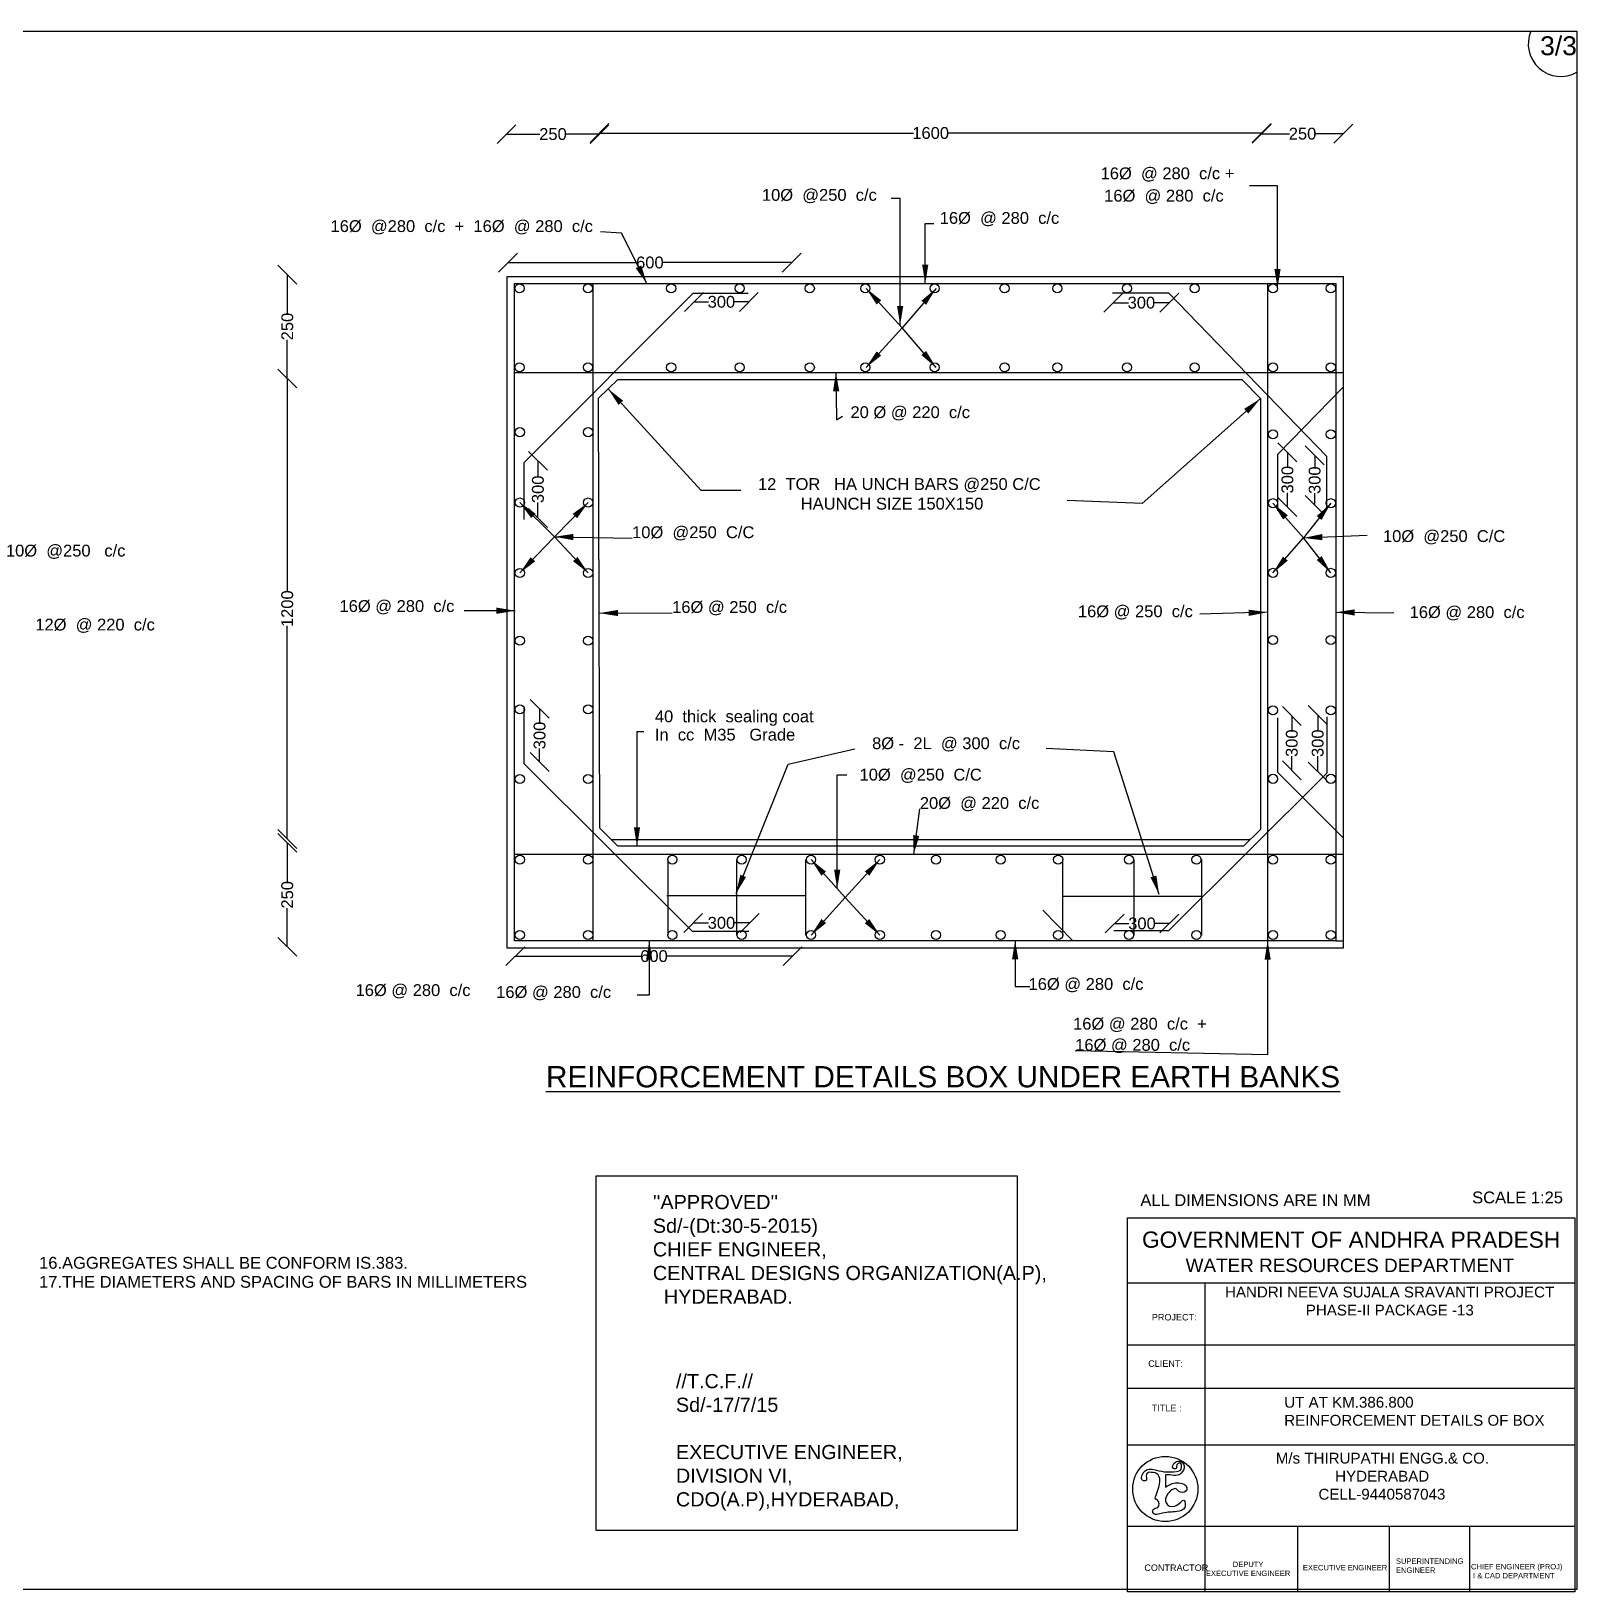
# Model space of a CAD drawing. Header units: millimetres. Extents: x 5763726 to 5769512, y 20981177 to 20984478.
# Drawn here: x 5766243 to 5769512, y 20981177 to 20984478 of the extents above; entities that cross this region are included whole.
import ezdxf

# ---------------------------------------------------------------- set-up
doc = ezdxf.new("R2010")
doc.units = ezdxf.units.MM
doc.header["$MEASUREMENT"] = 0
for name, color, linetype in [('DIMENSIONS', 7, 'Continuous'), ('DRAWING', 7, 'Continuous'), ('TEXT', 1, 'Continuous')]:
    doc.layers.add(name, color=color, linetype=linetype)
doc.styles.get("Standard").update_dxf_attribs({"font": 'arial.ttf', "height": 25})
doc.dimstyles.get("Standard").update_dxf_attribs({"dimtxt": 25, "dimasz": 40, "dimexe": 0.18, "dimexo": 0.0625, "dimgap": 0.09, "dimtad": 0, "dimdec": 0, "dimzin": 0, "dimdsep": 46, "dimtxsty": 'Standard', "dimblk": 'OBLIQUE', "dimcen": 0.09, "dimse1": 1, "dimse2": 1, "dimadec": 0, "dimazin": 0, "dimtfac": 1, "dimtdec": 0, "dimtofl": 0, "dimtmove": 0, "dimatfit": 3, "dimfxl": 1, "dimtolj": 1, "dimtzin": 0, "dimarcsym": 0})

# ---------------------------------------------------------------- blocks, each defined once
blk = doc.blocks.new('_Oblique')
at = {"color": 0, "linetype": 'ByBlock', "lineweight": -2}
blk.add_line((-0.5, -0.5), (0.5, 0.5), dxfattribs=at)
blk = doc.blocks.new('*D23')
at = {"layer": 'Defpoints', "color": 0, "transparency": 16777216}
for p in [(5767248.1, 20984258.9), (5767444.9, 20984260.7), (5767444.9, 20984260.7)]:
    blk.add_point(p, dxfattribs=at)
at = {"layer": 'DIMENSIONS', "color": 0, "lineweight": -2, "transparency": 16777216}
for p, q in [((5767248.1, 20984260.7), (5767318.6, 20984260.7)), ((5767444.9, 20984260.7), (5767374.4, 20984260.7))]:
    blk.add_line(p, q, dxfattribs=at)
at = {"layer": 'DIMENSIONS', "color": 0, "lineweight": -2, "transparency": 16777216, "xscale": 40, "yscale": 40, "zscale": 40, "rotation": 180}
blk.add_blockref('_Oblique', (5767248.1, 20984260.7), dxfattribs=at)
at = {"layer": 'DIMENSIONS', "color": 0, "lineweight": -2, "transparency": 16777216, "xscale": 40, "yscale": 40, "zscale": 40}
blk.add_blockref('_Oblique', (5767444.9, 20984260.7), dxfattribs=at)
at = {"layer": 'DIMENSIONS', "color": 0, "transparency": 16777216, "insert": (5767346.5, 20984260.7), "char_height": 25, "attachment_point": 5}
blk.add_mtext('\\A1;250', dxfattribs=at)
blk = doc.blocks.new('*D24')
at = {"layer": 'Defpoints', "color": 0, "transparency": 16777216}
for p in [(5767444.9, 20984260.7), (5768846, 20984263), (5768846, 20984260.7)]:
    blk.add_point(p, dxfattribs=at)
at = {"layer": 'DIMENSIONS', "color": 0, "lineweight": -2, "transparency": 16777216}
for p, q in [((5767444.9, 20984263), (5768109.3, 20984263)), ((5768846, 20984263), (5768181.7, 20984263))]:
    blk.add_line(p, q, dxfattribs=at)
at = {"layer": 'DIMENSIONS', "color": 0, "lineweight": -2, "transparency": 16777216, "xscale": 40, "yscale": 40, "zscale": 40, "rotation": 180}
blk.add_blockref('_Oblique', (5767444.9, 20984263), dxfattribs=at)
at = {"layer": 'DIMENSIONS', "color": 0, "lineweight": -2, "transparency": 16777216, "xscale": 40, "yscale": 40, "zscale": 40}
blk.add_blockref('_Oblique', (5768846, 20984263), dxfattribs=at)
at = {"layer": 'DIMENSIONS', "color": 0, "transparency": 16777216, "insert": (5768145.5, 20984263), "char_height": 25, "attachment_point": 5}
blk.add_mtext('\\A1;1600', dxfattribs=at)
blk = doc.blocks.new('*D25')
at = {"layer": 'Defpoints', "color": 0, "transparency": 16777216}
for p in [(5768846, 20984260.7), (5769018.4, 20984261.6), (5769018.4, 20984261.6)]:
    blk.add_point(p, dxfattribs=at)
at = {"layer": 'DIMENSIONS', "color": 0, "lineweight": -2, "transparency": 16777216}
for p, q in [((5768846, 20984261.6), (5768904.3, 20984261.6)), ((5769018.4, 20984261.6), (5768960.1, 20984261.6))]:
    blk.add_line(p, q, dxfattribs=at)
at = {"layer": 'DIMENSIONS', "color": 0, "lineweight": -2, "transparency": 16777216, "xscale": 40, "yscale": 40, "zscale": 40, "rotation": 180}
blk.add_blockref('_Oblique', (5768846, 20984261.6), dxfattribs=at)
at = {"layer": 'DIMENSIONS', "color": 0, "lineweight": -2, "transparency": 16777216, "xscale": 40, "yscale": 40, "zscale": 40}
blk.add_blockref('_Oblique', (5769018.4, 20984261.6), dxfattribs=at)
at = {"layer": 'DIMENSIONS', "color": 0, "transparency": 16777216, "insert": (5768932.2, 20984261.6), "char_height": 25, "attachment_point": 5}
blk.add_mtext('\\A1;250', dxfattribs=at)
blk = doc.blocks.new('*D29')
at = {"layer": 'Defpoints', "color": 0, "transparency": 16777216}
for p in [(5767851.4, 20983989), (5767851.4, 20983979.1), (5767251.5, 20983963.5)]:
    blk.add_point(p, dxfattribs=at)
at = {"layer": 'DIMENSIONS', "color": 0, "lineweight": -2, "transparency": 16777216}
for p, q in [((5767251.5, 20983989), (5767523.7, 20983989)), ((5767851.4, 20983989), (5767579.2, 20983989))]:
    blk.add_line(p, q, dxfattribs=at)
at = {"layer": 'DIMENSIONS', "color": 0, "lineweight": -2, "transparency": 16777216, "xscale": 40, "yscale": 40, "zscale": 40, "rotation": 180}
blk.add_blockref('_Oblique', (5767251.5, 20983989), dxfattribs=at)
at = {"layer": 'DIMENSIONS', "color": 0, "lineweight": -2, "transparency": 16777216, "xscale": 40, "yscale": 40, "zscale": 40}
blk.add_blockref('_Oblique', (5767851.4, 20983989), dxfattribs=at)
at = {"layer": 'DIMENSIONS', "color": 0, "transparency": 16777216, "insert": (5767551.5, 20983989), "char_height": 25, "attachment_point": 5}
blk.add_mtext('\\A1;600', dxfattribs=at)
blk = doc.blocks.new('*D30')
at = {"layer": 'Defpoints', "color": 0, "transparency": 16777216}
for p in [(5767644.8, 20983927.6), (5767760.9, 20983927.6), (5767760.9, 20983905.8)]:
    blk.add_point(p, dxfattribs=at)
at = {"layer": 'DIMENSIONS', "color": 0, "lineweight": -2, "transparency": 16777216}
for p, q in [((5767644.8, 20983905.8), (5767675.2, 20983905.8)), ((5767760.9, 20983905.8), (5767730.5, 20983905.8))]:
    blk.add_line(p, q, dxfattribs=at)
at = {"layer": 'DIMENSIONS', "color": 0, "lineweight": -2, "transparency": 16777216, "xscale": 40, "yscale": 40, "zscale": 40, "rotation": 180}
blk.add_blockref('_Oblique', (5767644.8, 20983905.8), dxfattribs=at)
at = {"layer": 'DIMENSIONS', "color": 0, "lineweight": -2, "transparency": 16777216, "xscale": 40, "yscale": 40, "zscale": 40}
blk.add_blockref('_Oblique', (5767760.9, 20983905.8), dxfattribs=at)
at = {"layer": 'DIMENSIONS', "color": 0, "transparency": 16777216, "insert": (5767702.8, 20983905.8), "char_height": 25, "attachment_point": 5}
blk.add_mtext('\\A1;300', dxfattribs=at)
blk = doc.blocks.new('*D31')
at = {"layer": 'Defpoints', "color": 0, "transparency": 16777216}
for p in [(5768532, 20983928.3), (5768650.6, 20983928.3), (5768650.6, 20983904.1)]:
    blk.add_point(p, dxfattribs=at)
at = {"layer": 'DIMENSIONS', "color": 0, "lineweight": -2, "transparency": 16777216}
for p, q in [((5768532, 20983904.1), (5768563.7, 20983904.1)), ((5768650.6, 20983904.1), (5768619, 20983904.1))]:
    blk.add_line(p, q, dxfattribs=at)
at = {"layer": 'DIMENSIONS', "color": 0, "lineweight": -2, "transparency": 16777216, "xscale": 40, "yscale": 40, "zscale": 40, "rotation": 180}
blk.add_blockref('_Oblique', (5768532, 20983904.1), dxfattribs=at)
at = {"layer": 'DIMENSIONS', "color": 0, "lineweight": -2, "transparency": 16777216, "xscale": 40, "yscale": 40, "zscale": 40}
blk.add_blockref('_Oblique', (5768650.6, 20983904.1), dxfattribs=at)
at = {"layer": 'DIMENSIONS', "color": 0, "transparency": 16777216, "insert": (5768591.3, 20983904.1), "char_height": 25, "attachment_point": 5}
blk.add_mtext('\\A1;300', dxfattribs=at)
blk = doc.blocks.new('*D32')
at = {"layer": 'Defpoints', "color": 0, "transparency": 16777216}
for p in [(5767287.1, 20983569.6), (5767287.1, 20983448.8), (5767314.7, 20983448.8)]:
    blk.add_point(p, dxfattribs=at)
at = {"layer": 'DIMENSIONS', "color": 0, "lineweight": -2, "transparency": 16777216}
for p, q in [((5767314.7, 20983569.6), (5767314.7, 20983536.9)), ((5767314.7, 20983448.8), (5767314.7, 20983481.6))]:
    blk.add_line(p, q, dxfattribs=at)
at = {"layer": 'DIMENSIONS', "color": 0, "lineweight": -2, "transparency": 16777216, "xscale": 40, "yscale": 40, "zscale": 40}
for p, rotation in [((5767314.7, 20983569.6), 90), ((5767314.7, 20983448.8), 270)]:
    blk.add_blockref('_Oblique', p, dxfattribs=dict(at, rotation=rotation))
at = {"layer": 'DIMENSIONS', "color": 0, "transparency": 16777216, "insert": (5767314.7, 20983509.2), "char_height": 25, "attachment_point": 5, "rotation": 90}
blk.add_mtext('\\A1;300', dxfattribs=at)
blk = doc.blocks.new('*D33')
at = {"layer": 'Defpoints', "color": 0, "transparency": 16777216}
for p in [(5768881.5, 20983587.3), (5768881.5, 20983472), (5768900.3, 20983472)]:
    blk.add_point(p, dxfattribs=at)
at = {"layer": 'DIMENSIONS', "color": 0, "lineweight": -2, "transparency": 16777216}
for p, q in [((5768900.3, 20983587.3), (5768900.3, 20983557.3)), ((5768900.3, 20983472), (5768900.3, 20983502))]:
    blk.add_line(p, q, dxfattribs=at)
at = {"layer": 'DIMENSIONS', "color": 0, "lineweight": -2, "transparency": 16777216, "xscale": 40, "yscale": 40, "zscale": 40}
for p, rotation in [((5768900.3, 20983587.3), 90), ((5768900.3, 20983472), 270)]:
    blk.add_blockref('_Oblique', p, dxfattribs=dict(at, rotation=rotation))
at = {"layer": 'DIMENSIONS', "color": 0, "transparency": 16777216, "insert": (5768900.3, 20983529.6), "char_height": 25, "attachment_point": 5, "rotation": 90}
blk.add_mtext('\\A1;300', dxfattribs=at)
blk = doc.blocks.new('*D34')
at = {"layer": 'Defpoints', "color": 0, "transparency": 16777216}
for p in [(5768986.2, 20983581.1), (5768957.9, 20983476), (5768987.7, 20983476)]:
    blk.add_point(p, dxfattribs=at)
at = {"layer": 'DIMENSIONS', "color": 0, "lineweight": -2, "transparency": 16777216}
for p, q in [((5768957.9, 20983581.1), (5768957.9, 20983556.2)), ((5768957.9, 20983476), (5768957.9, 20983500.9))]:
    blk.add_line(p, q, dxfattribs=at)
at = {"layer": 'DIMENSIONS', "color": 0, "lineweight": -2, "transparency": 16777216, "xscale": 40, "yscale": 40, "zscale": 40}
for p, rotation in [((5768957.9, 20983581.1), 90), ((5768957.9, 20983476), 270)]:
    blk.add_blockref('_Oblique', p, dxfattribs=dict(at, rotation=rotation))
at = {"layer": 'DIMENSIONS', "color": 0, "transparency": 16777216, "insert": (5768957.9, 20983528.6), "char_height": 25, "attachment_point": 5, "rotation": 90}
blk.add_mtext('\\A1;300', dxfattribs=at)
blk = doc.blocks.new('*D35')
at = {"layer": 'Defpoints', "color": 0, "transparency": 16777216}
for p in [(5767287.2, 20983044.8), (5767287.2, 20982932.2), (5767318.2, 20982932.2)]:
    blk.add_point(p, dxfattribs=at)
at = {"layer": 'DIMENSIONS', "color": 0, "lineweight": -2, "transparency": 16777216}
for p, q in [((5767318.2, 20983044.8), (5767318.2, 20983016.1)), ((5767318.2, 20982932.2), (5767318.2, 20982960.8))]:
    blk.add_line(p, q, dxfattribs=at)
at = {"layer": 'DIMENSIONS', "color": 0, "lineweight": -2, "transparency": 16777216, "xscale": 40, "yscale": 40, "zscale": 40}
for p, rotation in [((5767318.2, 20983044.8), 90), ((5767318.2, 20982932.2), 270)]:
    blk.add_blockref('_Oblique', p, dxfattribs=dict(at, rotation=rotation))
at = {"layer": 'DIMENSIONS', "color": 0, "transparency": 16777216, "insert": (5767318.2, 20982988.5), "char_height": 25, "attachment_point": 5, "rotation": 90}
blk.add_mtext('\\A1;300', dxfattribs=at)
blk = doc.blocks.new('*D36')
at = {"layer": 'Defpoints', "color": 0, "transparency": 16777216}
for p in [(5768880.9, 20983029.6), (5768880.9, 20982914.7), (5768909.6, 20982914.7)]:
    blk.add_point(p, dxfattribs=at)
at = {"layer": 'DIMENSIONS', "color": 0, "lineweight": -2, "transparency": 16777216}
for p, q in [((5768909.6, 20983029.6), (5768909.6, 20982999.8)), ((5768909.6, 20982914.7), (5768909.6, 20982944.5))]:
    blk.add_line(p, q, dxfattribs=at)
at = {"layer": 'DIMENSIONS', "color": 0, "lineweight": -2, "transparency": 16777216, "xscale": 40, "yscale": 40, "zscale": 40}
for p, rotation in [((5768909.6, 20983029.6), 90), ((5768909.6, 20982914.7), 270)]:
    blk.add_blockref('_Oblique', p, dxfattribs=dict(at, rotation=rotation))
at = {"layer": 'DIMENSIONS', "color": 0, "transparency": 16777216, "insert": (5768909.6, 20982972.2), "char_height": 25, "attachment_point": 5, "rotation": 90}
blk.add_mtext('\\A1;300', dxfattribs=at)
blk = doc.blocks.new('*D37')
at = {"layer": 'Defpoints', "color": 0, "transparency": 16777216}
for p in [(5768985.5, 20983031.9), (5768964.3, 20982912.3), (5768985.5, 20982912.3)]:
    blk.add_point(p, dxfattribs=at)
at = {"layer": 'DIMENSIONS', "color": 0, "lineweight": -2, "transparency": 16777216}
for p, q in [((5768964.3, 20983031.9), (5768964.3, 20982999.8)), ((5768964.3, 20982912.3), (5768964.3, 20982944.5))]:
    blk.add_line(p, q, dxfattribs=at)
at = {"layer": 'DIMENSIONS', "color": 0, "lineweight": -2, "transparency": 16777216, "xscale": 40, "yscale": 40, "zscale": 40}
for p, rotation in [((5768964.3, 20983031.9), 90), ((5768964.3, 20982912.3), 270)]:
    blk.add_blockref('_Oblique', p, dxfattribs=dict(at, rotation=rotation))
at = {"layer": 'DIMENSIONS', "color": 0, "transparency": 16777216, "insert": (5768964.3, 20982972.1), "char_height": 25, "attachment_point": 5, "rotation": 90}
blk.add_mtext('\\A1;300', dxfattribs=at)
blk = doc.blocks.new('*D38')
at = {"layer": 'Defpoints', "color": 0, "transparency": 16777216}
for p in [(5767762.7, 20982592), (5767643.1, 20982577.3), (5767762.7, 20982577.3)]:
    blk.add_point(p, dxfattribs=at)
at = {"layer": 'DIMENSIONS', "color": 0, "lineweight": -2, "transparency": 16777216}
for p, q in [((5767643.1, 20982592), (5767675.2, 20982592)), ((5767762.7, 20982592), (5767730.5, 20982592))]:
    blk.add_line(p, q, dxfattribs=at)
at = {"layer": 'DIMENSIONS', "color": 0, "lineweight": -2, "transparency": 16777216, "xscale": 40, "yscale": 40, "zscale": 40, "rotation": 180}
blk.add_blockref('_Oblique', (5767643.1, 20982592), dxfattribs=at)
at = {"layer": 'DIMENSIONS', "color": 0, "lineweight": -2, "transparency": 16777216, "xscale": 40, "yscale": 40, "zscale": 40}
blk.add_blockref('_Oblique', (5767762.7, 20982592), dxfattribs=at)
at = {"layer": 'DIMENSIONS', "color": 0, "transparency": 16777216, "insert": (5767702.9, 20982592), "char_height": 25, "attachment_point": 5}
blk.add_mtext('\\A1;300', dxfattribs=at)
blk = doc.blocks.new('*D39')
at = {"layer": 'Defpoints', "color": 0, "transparency": 16777216}
for p in [(5768650.3, 20982590.7), (5768534.8, 20982579), (5768650.3, 20982579)]:
    blk.add_point(p, dxfattribs=at)
at = {"layer": 'DIMENSIONS', "color": 0, "lineweight": -2, "transparency": 16777216}
for p, q in [((5768534.8, 20982590.7), (5768564.9, 20982590.7)), ((5768650.3, 20982590.7), (5768620.2, 20982590.7))]:
    blk.add_line(p, q, dxfattribs=at)
at = {"layer": 'DIMENSIONS', "color": 0, "lineweight": -2, "transparency": 16777216, "xscale": 40, "yscale": 40, "zscale": 40, "rotation": 180}
blk.add_blockref('_Oblique', (5768534.8, 20982590.7), dxfattribs=at)
at = {"layer": 'DIMENSIONS', "color": 0, "lineweight": -2, "transparency": 16777216, "xscale": 40, "yscale": 40, "zscale": 40}
blk.add_blockref('_Oblique', (5768650.3, 20982590.7), dxfattribs=at)
at = {"layer": 'DIMENSIONS', "color": 0, "transparency": 16777216, "insert": (5768592.5, 20982590.7), "char_height": 25, "attachment_point": 5}
blk.add_mtext('\\A1;300', dxfattribs=at)
blk = doc.blocks.new('*D40')
at = {"layer": 'Defpoints', "color": 0, "transparency": 16777216}
for p in [(5767266.9, 20982557.8), (5767853.3, 20982542.3), (5767853.3, 20982521.7)]:
    blk.add_point(p, dxfattribs=at)
at = {"layer": 'DIMENSIONS', "color": 0, "lineweight": -2, "transparency": 16777216}
for p, q in [((5767266.9, 20982521.7), (5767532.4, 20982521.7)), ((5767853.3, 20982521.7), (5767587.9, 20982521.7))]:
    blk.add_line(p, q, dxfattribs=at)
at = {"layer": 'DIMENSIONS', "color": 0, "lineweight": -2, "transparency": 16777216, "xscale": 40, "yscale": 40, "zscale": 40, "rotation": 180}
blk.add_blockref('_Oblique', (5767266.9, 20982521.7), dxfattribs=at)
at = {"layer": 'DIMENSIONS', "color": 0, "lineweight": -2, "transparency": 16777216, "xscale": 40, "yscale": 40, "zscale": 40}
blk.add_blockref('_Oblique', (5767853.3, 20982521.7), dxfattribs=at)
at = {"layer": 'DIMENSIONS', "color": 0, "transparency": 16777216, "insert": (5767560.1, 20982521.7), "char_height": 25, "attachment_point": 5}
blk.add_mtext('\\A1;600', dxfattribs=at)
blk = doc.blocks.new('*D26')
at = {"layer": 'Defpoints', "color": 0, "transparency": 16777216}
for p in [(5767251.5, 20983963.5), (5766783.6, 20983743.7), (5766784.5, 20983743.7)]:
    blk.add_point(p, dxfattribs=at)
at = {"layer": 'DIMENSIONS', "color": 0, "lineweight": -2, "transparency": 16777216}
for p, q in [((5766784.5, 20983963.5), (5766784.5, 20983881.5)), ((5766784.5, 20983743.7), (5766784.5, 20983825.7))]:
    blk.add_line(p, q, dxfattribs=at)
at = {"layer": 'DIMENSIONS', "color": 0, "lineweight": -2, "transparency": 16777216, "xscale": 40, "yscale": 40, "zscale": 40}
for p, rotation in [((5766784.5, 20983963.5), 90), ((5766784.5, 20983743.7), 270)]:
    blk.add_blockref('_Oblique', p, dxfattribs=dict(at, rotation=rotation))
at = {"layer": 'DIMENSIONS', "color": 0, "transparency": 16777216, "insert": (5766784.5, 20983853.6), "char_height": 25, "attachment_point": 5, "rotation": 90}
blk.add_mtext('\\A1;250', dxfattribs=at)
blk = doc.blocks.new('*D27')
at = {"layer": 'Defpoints', "color": 0, "transparency": 16777216}
for p in [(5766783.6, 20983743.7), (5766784.4, 20982769.7), (5766784.5, 20982769.7)]:
    blk.add_point(p, dxfattribs=at)
at = {"layer": 'DIMENSIONS', "color": 0, "lineweight": -2, "transparency": 16777216}
for p, q in [((5766784.4, 20983743.7), (5766784.4, 20983292.9)), ((5766784.4, 20982769.7), (5766784.4, 20983220.5))]:
    blk.add_line(p, q, dxfattribs=at)
at = {"layer": 'DIMENSIONS', "color": 0, "lineweight": -2, "transparency": 16777216, "xscale": 40, "yscale": 40, "zscale": 40}
for p, rotation in [((5766784.4, 20983743.7), 90), ((5766784.4, 20982769.7), 270)]:
    blk.add_blockref('_Oblique', p, dxfattribs=dict(at, rotation=rotation))
at = {"layer": 'DIMENSIONS', "color": 0, "transparency": 16777216, "insert": (5766784.4, 20983256.7), "char_height": 25, "attachment_point": 5, "rotation": 90}
blk.add_mtext('\\A1;1200', dxfattribs=at)
blk = doc.blocks.new('*D28')
at = {"layer": 'Defpoints', "color": 0, "transparency": 16777216}
for p in [(5766784.4, 20982761.4), (5766784.4, 20982541.4), (5766784.4, 20982541.4)]:
    blk.add_point(p, dxfattribs=at)
at = {"layer": 'DIMENSIONS', "color": 0, "lineweight": -2, "transparency": 16777216}
for p, q in [((5766784.4, 20982761.4), (5766784.4, 20982679.3)), ((5766784.4, 20982541.4), (5766784.4, 20982623.5))]:
    blk.add_line(p, q, dxfattribs=at)
at = {"layer": 'DIMENSIONS', "color": 0, "lineweight": -2, "transparency": 16777216, "xscale": 40, "yscale": 40, "zscale": 40}
for p, rotation in [((5766784.4, 20982761.4), 90), ((5766784.4, 20982541.4), 270)]:
    blk.add_blockref('_Oblique', p, dxfattribs=dict(at, rotation=rotation))
at = {"layer": 'DIMENSIONS', "color": 0, "transparency": 16777216, "insert": (5766784.4, 20982651.4), "char_height": 25, "attachment_point": 5, "rotation": 90}
blk.add_mtext('\\A1;250', dxfattribs=at)

msp = doc.modelspace()

# ---------------------------------------------------------------- linework, layer by layer
at = {"layer": 'DIMENSIONS', "color": 0}
for points in [[(5767589.2, 20982725.8), (5767589.2, 20982566.3)], [(5767734.5, 20982725.8), (5767734.5, 20982566.3)], [(5767880.5, 20982725.8), (5767880.5, 20982566.3)], [(5768424.4, 20982725.8), (5768424.4, 20982566.3)], [(5768575.1, 20982725.8), (5768575.1, 20982566.3)], [(5768718.7, 20982725.8), (5768718.7, 20982566.3)], [(5767881.1, 20982649.4), (5767587.4, 20982649.4)], [(5768717.7, 20982647.8), (5768424.8, 20982647.8)]]:
    msp.add_lwpolyline(points, dxfattribs=at)
msp.add_arc((5769478.7, 20984451.7), 69, 157.1667, 299.288, dxfattribs=at)
at = {"layer": 'DRAWING', "color": 0}
for points in [[(5769512.4, 20981181.7), (5763726.2, 20981181.7), (5763726.2, 20984478.4), (5769512.4, 20984478.4)], [(5767249.9, 20983959.8), (5769018.1, 20983959.8), (5769018.1, 20982538.6), (5767249.9, 20982538.6)], [(5767265.4, 20983944.4), (5769002.7, 20983944.4), (5769002.7, 20982554.1), (5767265.4, 20982554.1)]]:
    msp.add_lwpolyline(points, close=True, dxfattribs=at)
for points in [[(5767430.8, 20983944.4), (5767430.8, 20982554.1)], [(5768858.4, 20983944.4), (5768858.4, 20982554.1)], [(5767285.5, 20983445.1), (5767285.5, 20983565.9), (5767643.2, 20983923.9), (5767759.3, 20983923.9)], [(5768530.5, 20983924.6), (5768649, 20983924.6), (5768982.7, 20983579.4), (5768982.7, 20983466.5)], [(5767265.4, 20983756.5), (5769018.1, 20983756.5)], [(5767442.6, 20983702.4), (5767483.4, 20983741.5), (5768803.8, 20983741.5), (5768843.1, 20983701.1), (5768843.1, 20982789.6), (5768807, 20982754.2), (5767483.7, 20982754.2), (5767445.8, 20982792.6), (5767442.6, 20983702.4)], [(5768879.9, 20983463.6), (5768879.9, 20983583.6), (5769018.1, 20983725.2)], [(5767761.1, 20982573.6), (5767641.5, 20982573.6), (5767285.6, 20982928.5), (5767285.6, 20983046.4)], [(5768983.9, 20983028.2), (5768983.9, 20982908.6), (5768648.7, 20982575.3), (5768533.2, 20982575.3)], [(5768879.3, 20983025.9), (5768879.3, 20982911), (5769018.1, 20982771.8)], [(5767469.5, 20982768.6), (5768821.7, 20982768.6)], [(5767265.4, 20982737.2), (5769018.1, 20982737.2)], [(5768383, 20982618.8), (5768446.1, 20982554.1)], [(5769002.7, 20982554.1), (5769018.1, 20982554.1)]]:
    msp.add_lwpolyline(points, dxfattribs=at)
for centre in [(5767275.8, 20983934.3), (5767420.4, 20983934.3), (5767596.6, 20983934.3), (5767741.4, 20983934.3), (5767889.8, 20983934.3), (5768007.1, 20983934.3), (5768154, 20983934.3), (5768301.8, 20983934.3), (5768413.5, 20983934.3), (5768560.9, 20983934.3), (5768704.2, 20983934.3), (5768869.7, 20983934.3), (5768992.1, 20983934.3), (5767275.8, 20983767.2), (5767420.4, 20983767.2), (5767596.6, 20983767.2), (5767741.4, 20983767.2), (5767889.8, 20983767.2), (5768007.1, 20983767.2), (5768154, 20983767.2), (5768301.8, 20983767.2), (5768413.5, 20983767.2), (5768560.9, 20983767.2), (5768704.2, 20983767.2), (5768869.7, 20983767.2), (5768992.1, 20983767.2), (5767276.4, 20983630.2), (5767421, 20983630.2), (5768869.7, 20983625.4), (5768992.1, 20983625.4), (5767276.4, 20983481.3), (5767421, 20983481.3), (5768869.7, 20983479.9), (5768992.1, 20983479.9), (5767276.4, 20983332.4), (5767421, 20983332.4), (5768869.7, 20983332.5), (5768992.1, 20983332.5), (5767276.4, 20983189), (5767421, 20983189), (5768869.7, 20983190.7), (5768992.1, 20983190.7), (5767276.4, 20983043.8), (5767421, 20983043.8), (5768869.7, 20983041.5), (5768992.1, 20983041.5), (5767276.4, 20982896.5), (5767421, 20982896.5), (5768869.7, 20982896.8), (5768992.1, 20982896.8), (5767276.4, 20982725.8), (5767421, 20982725.8), (5767598.8, 20982725.8), (5767745.5, 20982725.8), (5767892.5, 20982725.8), (5768038, 20982725.8), (5768156.8, 20982725.8), (5768293.5, 20982725.8), (5768415.3, 20982725.8), (5768565.2, 20982725.8), (5768707.8, 20982725.8), (5768869.7, 20982725.8), (5768992.1, 20982725.8), (5767276.4, 20982566.3), (5767421, 20982566.3), (5767598.8, 20982566.3), (5767745.5, 20982566.3), (5767892.5, 20982566.3), (5768038, 20982566.3), (5768156.8, 20982566.3), (5768293.5, 20982566.3), (5768415.3, 20982566.3), (5768565.2, 20982566.3), (5768707.8, 20982566.3), (5768869.7, 20982566.3), (5768992.1, 20982566.3)]:
    msp.add_circle(centre, 9.65, dxfattribs=at)
at = {"layer": 'TEXT', "color": 0}
for points in [[(5767438, 20982056.7), (5768328.7, 20982056.7), (5768328.7, 20981306.9), (5767438, 20981306.9)], [(5768561.7, 20981968.3), (5769508.4, 20981968.3), (5769508.4, 20981176.9), (5768561.7, 20981176.9)]]:
    msp.add_lwpolyline(points, close=True, dxfattribs=at)
for points in [[(5768561.7, 20981830.9), (5769508.4, 20981830.9)], [(5768725.6, 20981830.9), (5768725.6, 20981176.9)], [(5768561.7, 20981699.7), (5769508.4, 20981699.7)], [(5768561.7, 20981608), (5769508.4, 20981608)], [(5768561.7, 20981488.1), (5769508.4, 20981488.1)], [(5768642.6, 20981424.3), (5768642.6, 20981398.6)], [(5768561.7, 20981315.6), (5769508.4, 20981315.6)], [(5768921.7, 20981315.6), (5768921.7, 20981176.9)], [(5769116.4, 20981176.9), (5769116.4, 20981315.6)], [(5769285.7, 20981315.6), (5769285.7, 20981176.9)]]:
    msp.add_lwpolyline(points, dxfattribs=at)
msp.add_circle((5768641.9, 20981394.4), 68.9, dxfattribs=at)
for points in [[(5768607.9, 20981429.9), (5768602.2, 20981425.4), (5768601.1, 20981412.2), (5768594.1, 20981412.6), (5768599.5, 20981433.1), (5768623.2, 20981434), (5768665.9, 20981431.7), (5768675.4, 20981436.5), (5768672.2, 20981449.8), (5768665.7, 20981442.8), (5768665, 20981437.6), (5768658.9, 20981437.9), (5768663.4, 20981451.3), (5768673.3, 20981453), (5768680.6, 20981447.2), (5768677.8, 20981430.4), (5768667.9, 20981423.6), (5768651.4, 20981424.2), (5768642.6, 20981424.3)], [(5768642.6, 20981398.6), (5768653.4, 20981404.6), (5768680.8, 20981404.6), (5768686.7, 20981399.2), (5768685.2, 20981389.9), (5768670, 20981389.9), (5768664.7, 20981394.5), (5768647.4, 20981383.9), (5768643.4, 20981365.1), (5768662, 20981357.8), (5768681.8, 20981370.1), (5768682.9, 20981355.6), (5768666.2, 20981346.7), (5768636.3, 20981343.2), (5768615.7, 20981344.3), (5768616.1, 20981351.2), (5768625.8, 20981355.6), (5768625.3, 20981370.9), (5768621.9, 20981372.9), (5768623.9, 20981385.3), (5768623.5, 20981426.9), (5768607.9, 20981429.9)]]:
    msp.add_spline(points, degree=3, dxfattribs=at)

# ---------------------------------------------------------------- texts
at = {"layer": 'DIMENSIONS', "color": 0}
for s, height, p in [('3/3', 40, (5769434.9, 20984427.6)), ('SCALE 1:25', 25, (5769291, 20981998.7)), ('ALL DIMENSIONS ARE IN MM    ', 25, (5768589.1, 20981993)), ('16.AGGREGATES SHALL BE CONFORM IS.383.', 25, (5766259.4, 20981860.4)), ('17.THE DIAMETERS AND SPACING OF BARS IN MILLIMETERS ', 25, (5766259.4, 20981820.2))]:
    msp.add_text(s, height=height, dxfattribs=at).set_placement(p)
at = {"layer": 'TEXT', "color": 0}
for s, height, p in [('16Ø  @ 280  c/c +', 25, (5768505.1, 20984165.3)), ('10Ø  @250  c/c', 25, (5767788.5, 20984119.6)), ('16Ø  @ 280  c/c', 25, (5768512.6, 20984118)), ('16Ø  @280  c/c  +  16Ø  @ 280  c/c', 25, (5766875.9, 20984053.6)), ('16Ø  @ 280  c/c', 25, (5768164.7, 20984070.9)), ('20 Ø @ 220  c/c', 25, (5767975.9, 20983660)), ('12  TOR   HA UNCH BARS @250 C/C', 25, (5767780.1, 20983507.9)), ('HAUNCH SIZE 150X150', 25, (5767870.7, 20983466.5)), ('10Ø  @250  C/C', 25, (5767513.9, 20983406)), ('10Ø  @250  C/C', 25, (5769102.4, 20983397.8)), ('10Ø  @250   c/c', 25, (5766189.2, 20983367.1)), ('16Ø @ 280  c/c', 25, (5766894.9, 20983249.8)), ('16Ø @ 250  c/c', 25, (5767598.6, 20983247.8)), ('16Ø @ 250  c/c', 25, (5768457, 20983238.8)), ('16Ø @ 280  c/c', 25, (5769158.8, 20983237)), ('12Ø  @ 220  c/c', 25, (5766251.4, 20983210.6)), ('40  thick  sealing coat', 25, (5767562.1, 20983016.5)), ('In  cc  M35   Grade', 25, (5767562.1, 20982977.8)), (' 8Ø -  2L  @ 300  c/c', 25, (5768011.9, 20982959.6)), ('10Ø  @250  C/C', 25, (5767995.1, 20982893.2)), ('20Ø  @ 220  c/c', 25, (5768122.6, 20982833.2)), ('16Ø @ 280  c/c', 25, (5766928.9, 20982437.3)), ('16Ø @ 280  c/c', 25, (5767226.4, 20982433.3)), ('16Ø @ 280  c/c', 25, (5768352.6, 20982450.3)), ('16Ø @ 280  c/c  +', 25, (5768446.8, 20982366.2)), ('16Ø @ 280  c/c', 25, (5768451.3, 20982321.5)), ('%%UREINFORCEMENT DETAILS BOX UNDER EARTH BANKS', 45, (5767331.7, 20982244.1))]:
    msp.add_text(s, height=height, dxfattribs=at).set_placement(p)
at = {"layer": 'TEXT', "color": 0, "attachment_point": 1}
for s, insert, char_height, width in [("''APPROVED'' \\PSd/-(Dt:30-5-2015) \\PCHIEF ENGINEER, \\PCENTRAL DESIGNS ORGANIZATION(A.P), \\P  HYDERABAD.", (5767557.8, 20982016.4), 30, 830.211), ('\\pi18.524;{\\H1.5x;GOVERNMENT OF ANDHRA PRADESH}  \\P\\pi110.8;{\\H1.25x;WATER RESOURCES DEPARTMENT }', (5768574.1, 20981939.1), 22.89, 915.428), ('\\pi1.6004;HANDRI NEEVA SUJALA SRAVANTI PROJECT \\P\\pi172.52;PHASE-II PACKAGE -13', (5768766.6, 20981822.5), 22.89, 696.539), ('PROJECT:', (5768613.4, 20981764.7), 13.73, 140.893), ('CLIENT:', (5768605.7, 20981666.5), 13.73, 140.893), ('//T.C.F.// \\PSd/-17/7/15 \\P\\PEXECUTIVE ENGINEER, \\PDIVISION VI, \\PCDO(A.P),HYDERABAD,', (5767606.6, 20981637.6), 30, 776.645), ('TITLE :', (5768613.4, 20981572.6), 13.73, 140.893), ('UT AT KM.386.800 \\PREINFORCEMENT DETAILS OF BOX ', (5768893.5, 20981589.3), 22.89, 559.667), ('\\pi2.5763;M/s THIRUPATHI ENGG.& CO. \\P\\pi128.25;HYDERABAD   \\P\\pi92.911;CELL-9440587043', (5768873, 20981471.1), 22.89, 451.259), ('CONTRACTOR ', (5768597.5, 20981234.7), 13.734, 140.893), ('\\pi102.12;DEPUTY \\P\\pi45.312;EXECUTIVE ENGINEER ', (5768682.5, 20981240.8), 11.445, 267.733), ('EXECUTIVE ENGINEER', (5768932.9, 20981233.7), 11.445, 178.488), ('SUPERINTENDING \\PENGINEER ', (5769129.8, 20981247.5), 11.445, 142.139), ('CHIEF ENGINEER (PROJ)\\P I & CAD DEPARTMENT ', (5769288.6, 20981235.9), 11.445, 193.189)]:
    msp.add_mtext(s, dxfattribs=dict(at, insert=insert, char_height=char_height, width=width))

# ---------------------------------------------------------------- dimensions: what is measured, and where the dimension line sits
at = {"layer": 'DIMENSIONS', "color": 0}
for base, p1, p2, text, picture, middle in [((5767444.9, 20984260.7), (5767248.1, 20984258.9), (5767444.9, 20984260.7), '250', '*D23', (5767346.5, 20984260.7)), ((5768846, 20984263), (5767444.9, 20984260.7), (5768846, 20984260.7), '1600', '*D24', (5768145.5, 20984263)), ((5769018.4, 20984261.6), (5768846, 20984260.7), (5769018.4, 20984261.6), '250', '*D25', (5768932.2, 20984261.6)), ((5767851.4, 20983989), (5767251.5, 20983963.5), (5767851.4, 20983979.1), '600', '*D29', (5767551.5, 20983989)), ((5767760.9, 20983905.8), (5767644.8, 20983927.6), (5767760.9, 20983927.6), '300', '*D30', (5767702.8, 20983905.8)), ((5768650.6, 20983904.1), (5768532, 20983928.3), (5768650.6, 20983928.3), '300', '*D31', (5768591.3, 20983904.1)), ((5767762.7, 20982592), (5767643.1, 20982577.3), (5767762.7, 20982577.3), '300', '*D38', (5767702.9, 20982592)), ((5768650.3, 20982590.7), (5768534.8, 20982579), (5768650.3, 20982579), '300', '*D39', (5768592.5, 20982590.7)), ((5767853.3, 20982521.7), (5767266.9, 20982557.8), (5767853.3, 20982542.3), '600', '*D40', (5767560.1, 20982521.7))]:
    dim = msp.add_linear_dim(base=base, p1=p1, p2=p2, text=text, dimstyle='Standard', dxfattribs=at)
    dim.commit()
    dim.dimension.update_dxf_attribs({"geometry": picture, "text_midpoint": middle})
for base, p1, p2, text, picture, middle in [((5766784.5, 20983743.7), (5767251.5, 20983963.5), (5766783.6, 20983743.7), '250', '*D26', (5766784.5, 20983853.6)), ((5766784.4, 20982769.7), (5766783.6, 20983743.7), (5766784.5, 20982769.7), '1200', '*D27', (5766784.4, 20983256.7)), ((5768900.3, 20983472), (5768881.5, 20983587.3), (5768881.5, 20983472), '300', '*D33', (5768900.3, 20983529.6)), ((5767314.7, 20983448.8), (5767287.1, 20983569.6), (5767287.1, 20983448.8), '300', '*D32', (5767314.7, 20983509.2)), ((5768957.9, 20983476), (5768986.2, 20983581.1), (5768987.7, 20983476), '300', '*D34', (5768957.9, 20983528.6)), ((5767318.2, 20982932.2), (5767287.2, 20983044.8), (5767287.2, 20982932.2), '300', '*D35', (5767318.2, 20982988.5)), ((5768909.6, 20982914.7), (5768880.9, 20983029.6), (5768880.9, 20982914.7), '300', '*D36', (5768909.6, 20982972.2)), ((5768964.3, 20982912.3), (5768985.5, 20983031.9), (5768985.5, 20982912.3), '300', '*D37', (5768964.3, 20982972.1)), ((5766784.4, 20982541.4), (5766784.4, 20982761.4), (5766784.4, 20982541.4), '250', '*D28', (5766784.4, 20982651.4))]:
    dim = msp.add_linear_dim(base=base, p1=p1, p2=p2, angle=90, text=text, dimstyle='Standard', dxfattribs=at)
    dim.commit()
    dim.dimension.update_dxf_attribs({"geometry": picture, "text_midpoint": middle})

# ---------------------------------------------------------------- leaders
for points in [[(5768879.3, 20983935.4), (5768879.3, 20984151.6), (5768819.9, 20984151.6)], [(5768081, 20983857), (5768081, 20984124.8), (5768061.9, 20984124.8)], [(5768134, 20983944.4), (5768134, 20984071.9), (5768152, 20984071.9)], [(5767545.2, 20983944.4), (5767491.6, 20984051.3), (5767447.3, 20984054.1)], [(5767945, 20983756.5), (5767946.5, 20983656), (5767958.8, 20983663.7)], [(5767463, 20983721.9), (5767659, 20983507.3), (5767744.2, 20983507.3)], [(5768843.1, 20983701.1), (5768592.7, 20983479.6), (5768434.1, 20983485.5)], [(5767349.7, 20983409), (5767513.9, 20983406)], [(5768934.1, 20983406.4), (5769069.3, 20983412.3)], [(5767266.7, 20983252.5), (5767158.3, 20983252.5)], [(5767444.2, 20983247.5), (5767598.6, 20983247.8)], [(5768858.4, 20983249.2), (5768715.2, 20983245.2)], [(5769002.7, 20983249.2), (5769125.1, 20983247.8)], [(5767524.3, 20982754.2), (5767524.3, 20982996.7), (5767538.6, 20982996.7)], [(5767733.9, 20982654.4), (5767844.1, 20982927.9), (5767985.4, 20982960.1)], [(5768628.8, 20982652.2), (5768533.2, 20982953.8), (5768389.8, 20982961.3)], [(5767947.8, 20982664.5), (5767947.8, 20982905.5), (5767968.2, 20982905.5)], [(5768109.6, 20982737.2), (5768122.6, 20982833.2)], [(5767550.1, 20982554.1), (5767550.1, 20982439.1), (5767524.3, 20982439.1)], [(5768324.2, 20982555.1), (5768324.2, 20982457.8), (5768355.2, 20982457.8)], [(5768858.4, 20982554.1), (5768858.4, 20982313.2), (5768451.3, 20982321.5)]]:
    msp.add_leader(points, dimstyle='Standard', override={"dimgap": 0.09, "dimtad": 0}, dxfattribs=at)
at = {"layer": 'DRAWING', "color": 0}
for points, override in [([(5768009, 20983934.3), (5768085.5, 20983850.6)], {"dimgap": 0.09, "dimtad": 0}), ([(5768156.8, 20983934.3), (5768085.5, 20983850.6)], {"dimasz": 40, "dimgap": 0.09, "dimtad": 0}), ([(5768009, 20983767.2), (5768085.5, 20983850.6)], {"dimgap": 0.09, "dimtad": 0}), ([(5768156.8, 20983767.2), (5768085.5, 20983850.6)], {"dimgap": 0.09, "dimtad": 0}), ([(5767276.4, 20983481.3), (5767349.7, 20983409)], {"dimgap": 0.09, "dimtad": 0}), ([(5767421, 20983481.3), (5767348, 20983407.2)], {"dimgap": 0.09, "dimtad": 0}), ([(5768869.7, 20983479.9), (5768934.1, 20983406.4)], {"dimgap": 0.09, "dimtad": 0}), ([(5768992.1, 20983479.9), (5768934.1, 20983406.4)], {"dimgap": 0.09, "dimtad": 0}), ([(5767421, 20983332.4), (5767349.7, 20983409)], {"dimgap": 0.09, "dimtad": 0}), ([(5767276.4, 20983332.4), (5767348, 20983407.2)], {"dimgap": 0.09, "dimtad": 0}), ([(5768869.7, 20983332.5), (5768934.1, 20983406.4)], {"dimgap": 0.09, "dimtad": 0}), ([(5768992.1, 20983332.5), (5768934.1, 20983406.4)], {"dimgap": 0.09, "dimtad": 0}), ([(5767892.5, 20982725.8), (5767964.8, 20982645.8)], {"dimgap": 0.09, "dimtad": 0}), ([(5768038, 20982725.8), (5767964.8, 20982645.8)], {"dimgap": 0.09, "dimtad": 0}), ([(5767892.5, 20982566.3), (5767964.8, 20982645.8)], {"dimgap": 0.09, "dimtad": 0}), ([(5768038, 20982566.3), (5767964.8, 20982645.8)], {"dimgap": 0.09, "dimtad": 0})]:
    msp.add_leader(points, dimstyle='Standard', override=override, dxfattribs=at)

doc.saveas('drawing.dxf')
